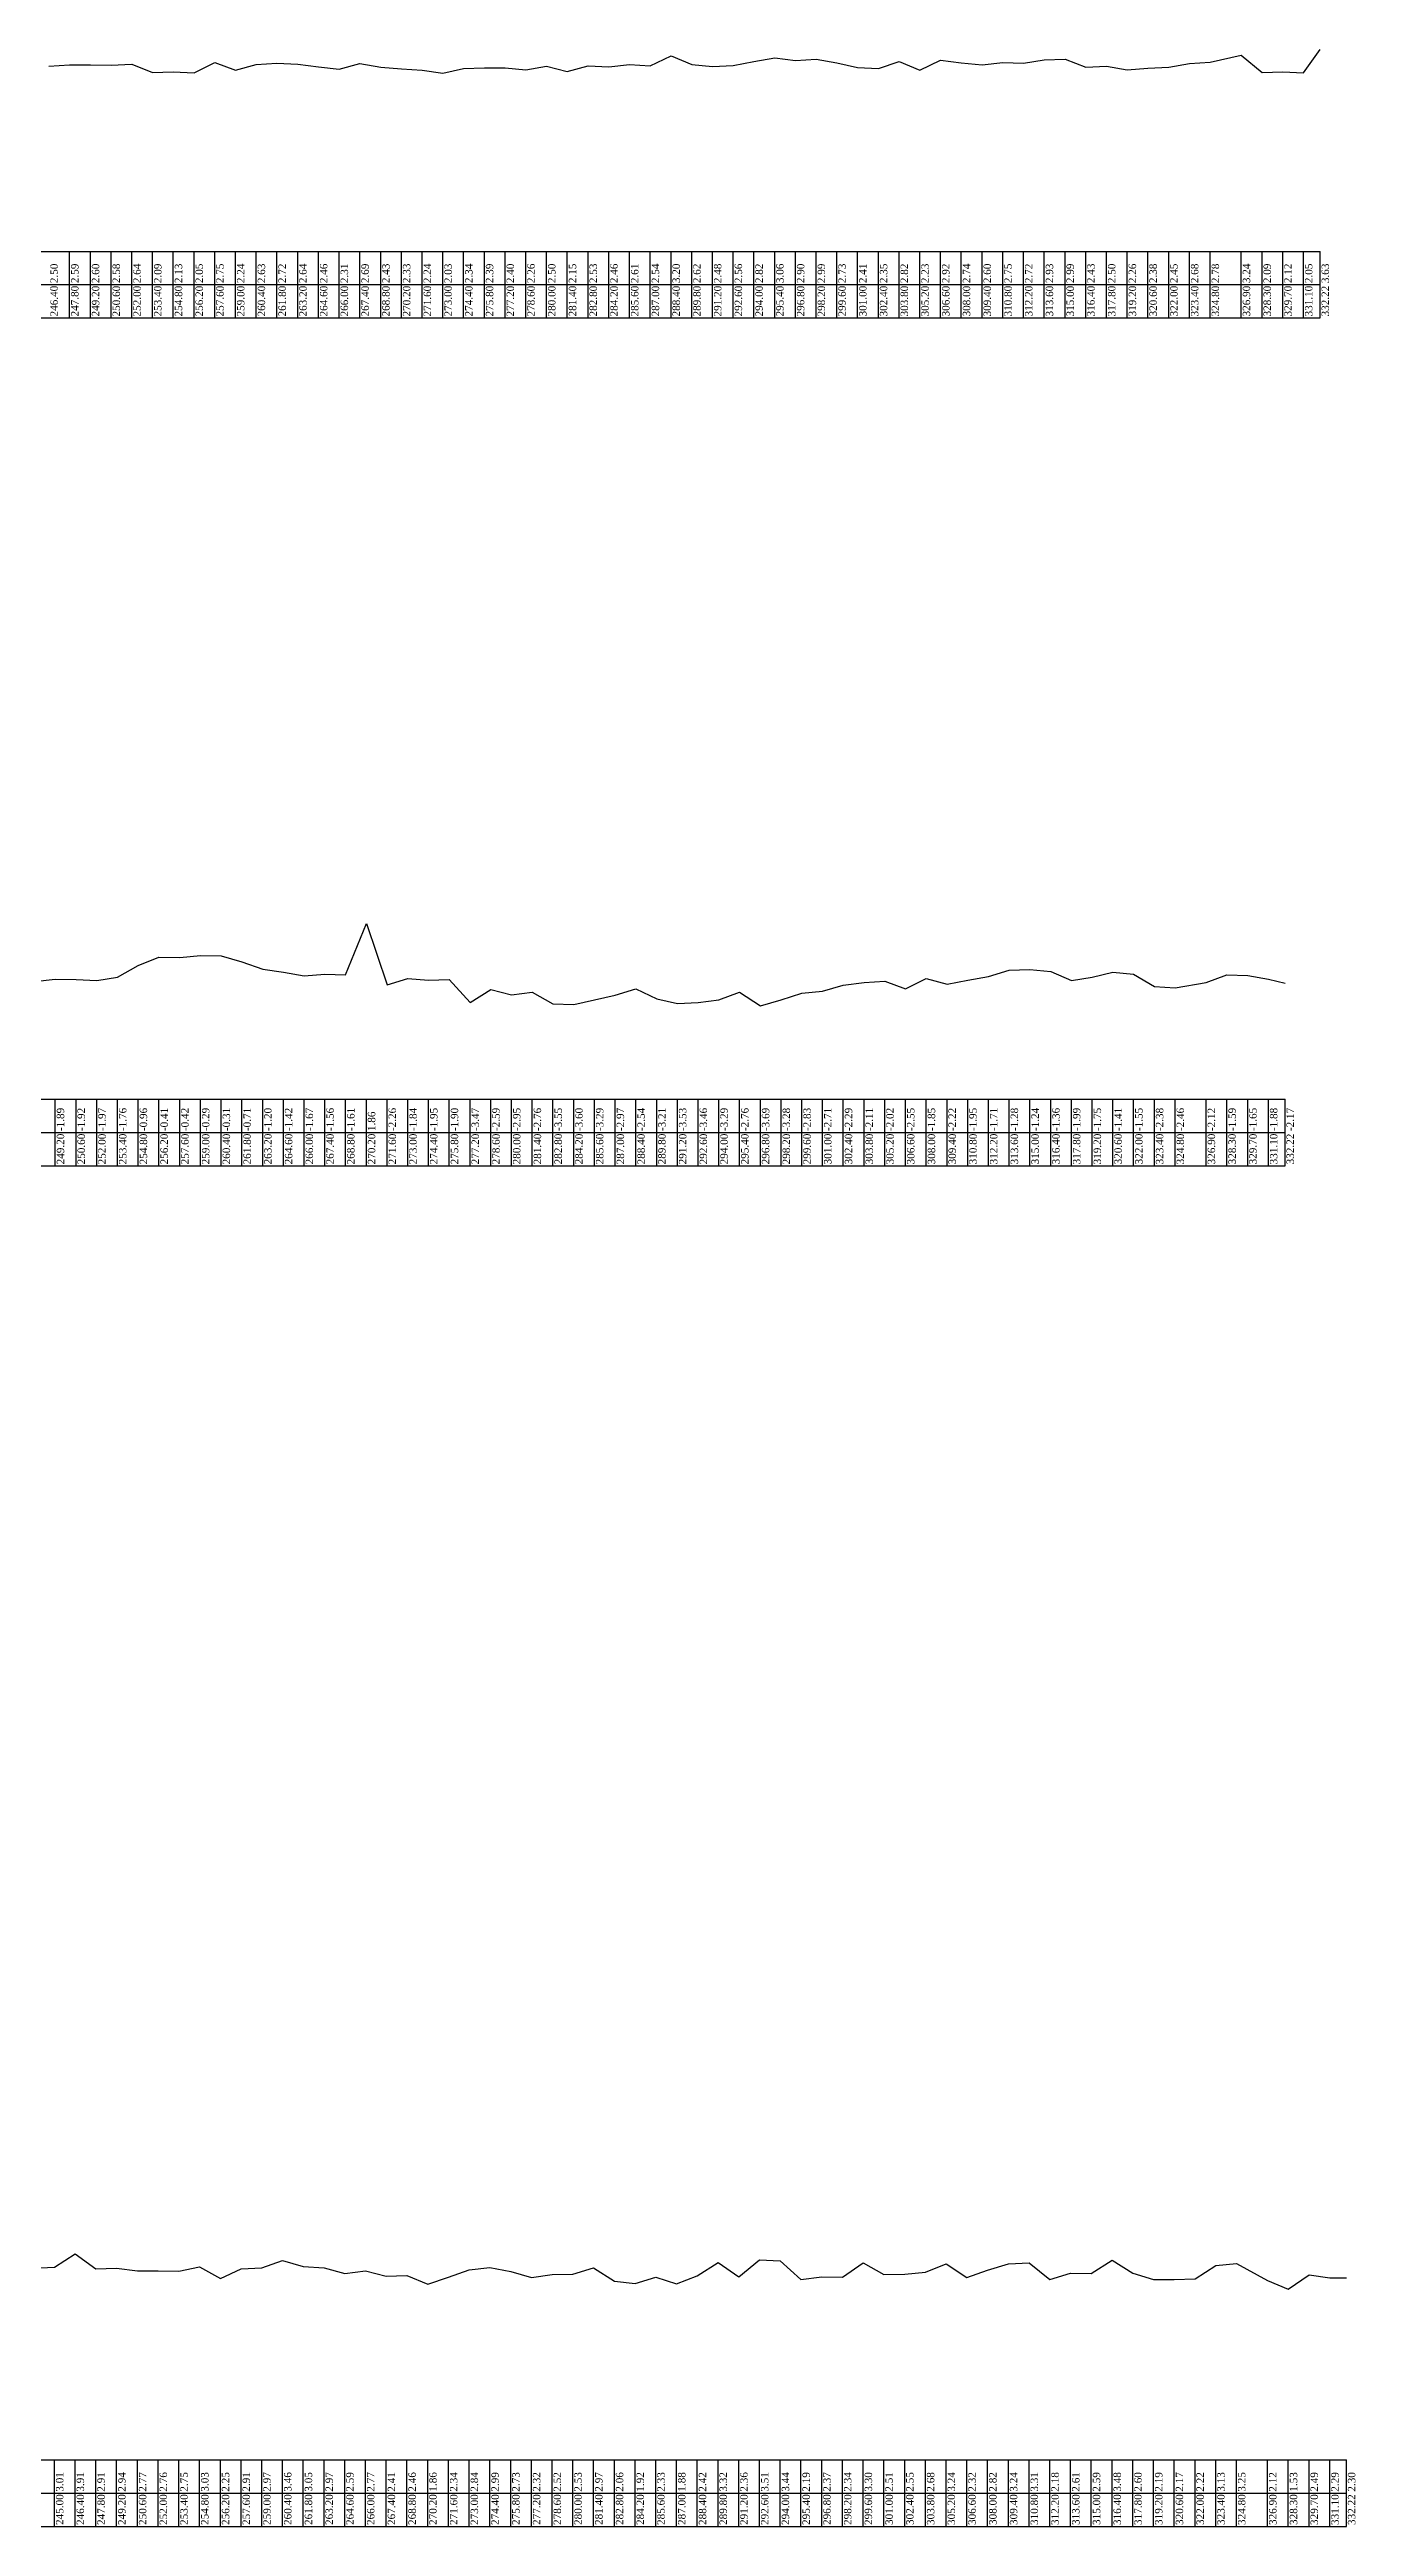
# Model space of a CAD drawing. Header units: metres. Extents: x -148477 to 168932, y -55673 to -2736.
# Drawn here: x 4963.1 to 5051.3, y -17557.7 to -17390.4 of the extents above; entities that cross this region are included whole.
import ezdxf

# ---------------------------------------------------------------- set-up
doc = ezdxf.new("R2010")
doc.units = ezdxf.units.M
doc.styles.add('liza', font='times.ttf', dxfattribs={"height": 2})

msp = doc.modelspace()

# ---------------------------------------------------------------- linework, layer by layer
at = {"color": 6, "linetype": 'Continuous', "lineweight": -3, "ltscale": 0.5}
for p, q in [((4711.668, -17404.0795), (5048.888, -17404.0795)), ((4964.468, -17408.5795), (4964.468, -17404.0795)), ((4965.868, -17408.5795), (4965.868, -17404.0795)), ((4967.268, -17408.5795), (4967.268, -17404.0795)), ((4968.668, -17408.5795), (4968.668, -17404.0795)), ((4970.068, -17408.5795), (4970.068, -17404.0795)), ((4971.468, -17408.5795), (4971.468, -17404.0795)), ((4972.868, -17408.5795), (4972.868, -17404.0795)), ((4974.268, -17408.5795), (4974.268, -17404.0795)), ((4975.668, -17408.5795), (4975.668, -17404.0795)), ((4977.068, -17408.5795), (4977.068, -17404.0795)), ((4978.468, -17408.5795), (4978.468, -17404.0795)), ((4979.868, -17408.5795), (4979.868, -17404.0795)), ((4981.268, -17408.5795), (4981.268, -17404.0795)), ((4982.668, -17408.5795), (4982.668, -17404.0795)), ((4984.068, -17408.5795), (4984.068, -17404.0795)), ((4985.468, -17408.5795), (4985.468, -17404.0795)), ((4986.868, -17408.5795), (4986.868, -17404.0795)), ((4988.268, -17408.5795), (4988.268, -17404.0795)), ((4989.668, -17408.5795), (4989.668, -17404.0795)), ((4991.068, -17408.5795), (4991.068, -17404.0795)), ((4992.468, -17408.5795), (4992.468, -17404.0795)), ((4993.868, -17408.5795), (4993.868, -17404.0795)), ((4995.268, -17408.5795), (4995.268, -17404.0795)), ((4996.668, -17408.5795), (4996.668, -17404.0795)), ((4998.068, -17408.5795), (4998.068, -17404.0795)), ((4999.468, -17408.5795), (4999.468, -17404.0795)), ((5000.868, -17408.5795), (5000.868, -17404.0795)), ((5002.268, -17408.5795), (5002.268, -17404.0795)), ((5003.668, -17408.5795), (5003.668, -17404.0795)), ((5005.068, -17408.5795), (5005.068, -17404.0795)), ((5006.468, -17408.5795), (5006.468, -17404.0795)), ((5007.868, -17408.5795), (5007.868, -17404.0795)), ((5009.268, -17408.5795), (5009.268, -17404.0795)), ((5010.668, -17408.5795), (5010.668, -17404.0795)), ((5012.068, -17408.5795), (5012.068, -17404.0795)), ((5013.468, -17408.5795), (5013.468, -17404.0795)), ((5014.868, -17408.5795), (5014.868, -17404.0795)), ((5016.268, -17408.5795), (5016.268, -17404.0795)), ((5017.668, -17408.5795), (5017.668, -17404.0795)), ((5019.068, -17408.5795), (5019.068, -17404.0795)), ((5020.468, -17408.5795), (5020.468, -17404.0795)), ((5021.868, -17408.5795), (5021.868, -17404.0795)), ((5023.268, -17408.5795), (5023.268, -17404.0795)), ((5024.668, -17408.5795), (5024.668, -17404.0795)), ((5026.068, -17408.5795), (5026.068, -17404.0795)), ((5027.468, -17408.5795), (5027.468, -17404.0795)), ((5028.868, -17408.5795), (5028.868, -17404.0795)), ((5030.268, -17408.5795), (5030.268, -17404.0795)), ((5031.668, -17408.5795), (5031.668, -17404.0795)), ((5033.068, -17408.5795), (5033.068, -17404.0795)), ((5034.468, -17408.5795), (5034.468, -17404.0795)), ((5035.868, -17408.5795), (5035.868, -17404.0795)), ((5037.268, -17408.5795), (5037.268, -17404.0795)), ((5038.668, -17408.5795), (5038.668, -17404.0795)), ((5040.068, -17408.5795), (5040.068, -17404.0795)), ((5041.468, -17408.5795), (5041.468, -17404.0795)), ((5043.568, -17408.5795), (5043.568, -17404.0795)), ((5044.968, -17408.5795), (5044.968, -17404.0795)), ((5046.368, -17408.5795), (5046.368, -17404.0795)), ((5047.768, -17408.5795), (5047.768, -17404.0795)), ((5048.888, -17408.5795), (5048.888, -17404.0795)), ((4711.668, -17406.3295), (5048.888, -17406.3295)), ((4711.668, -17408.5795), (5048.888, -17408.5795)), ((4709.3012, -17461.347), (5046.5212, -17461.347)), ((4963.5012, -17465.847), (4963.5012, -17461.347)), ((4964.9012, -17465.847), (4964.9012, -17461.347)), ((4966.3012, -17465.847), (4966.3012, -17461.347)), ((4967.7012, -17465.847), (4967.7012, -17461.347)), ((4969.1012, -17465.847), (4969.1012, -17461.347)), ((4970.5012, -17465.847), (4970.5012, -17461.347)), ((4971.9012, -17465.847), (4971.9012, -17461.347)), ((4973.3012, -17465.847), (4973.3012, -17461.347)), ((4974.7012, -17465.847), (4974.7012, -17461.347)), ((4976.1012, -17465.847), (4976.1012, -17461.347)), ((4977.5012, -17465.847), (4977.5012, -17461.347)), ((4978.9012, -17465.847), (4978.9012, -17461.347)), ((4980.3012, -17465.847), (4980.3012, -17461.347)), ((4981.7012, -17465.847), (4981.7012, -17461.347)), ((4983.1012, -17465.847), (4983.1012, -17461.347)), ((4984.5012, -17465.847), (4984.5012, -17461.347)), ((4985.9012, -17465.847), (4985.9012, -17461.347)), ((4987.3012, -17465.847), (4987.3012, -17461.347)), ((4988.7012, -17465.847), (4988.7012, -17461.347)), ((4990.1012, -17465.847), (4990.1012, -17461.347)), ((4991.5012, -17465.847), (4991.5012, -17461.347)), ((4992.9012, -17465.847), (4992.9012, -17461.347)), ((4994.3012, -17465.847), (4994.3012, -17461.347)), ((4995.7012, -17465.847), (4995.7012, -17461.347)), ((4997.1012, -17465.847), (4997.1012, -17461.347)), ((4998.5012, -17465.847), (4998.5012, -17461.347)), ((4999.9012, -17465.847), (4999.9012, -17461.347)), ((5001.3012, -17465.847), (5001.3012, -17461.347)), ((5002.7012, -17465.847), (5002.7012, -17461.347)), ((5004.1012, -17465.847), (5004.1012, -17461.347)), ((5005.5012, -17465.847), (5005.5012, -17461.347)), ((5006.9012, -17465.847), (5006.9012, -17461.347)), ((5008.3012, -17465.847), (5008.3012, -17461.347)), ((5009.7012, -17465.847), (5009.7012, -17461.347)), ((5011.1012, -17465.847), (5011.1012, -17461.347)), ((5012.5012, -17465.847), (5012.5012, -17461.347)), ((5013.9012, -17465.847), (5013.9012, -17461.347)), ((5015.3012, -17465.847), (5015.3012, -17461.347)), ((5016.7012, -17465.847), (5016.7012, -17461.347)), ((5018.1012, -17465.847), (5018.1012, -17461.347)), ((5019.5012, -17465.847), (5019.5012, -17461.347)), ((5020.9012, -17465.847), (5020.9012, -17461.347)), ((5022.3012, -17465.847), (5022.3012, -17461.347)), ((5023.7012, -17465.847), (5023.7012, -17461.347)), ((5025.1012, -17465.847), (5025.1012, -17461.347)), ((5026.5012, -17465.847), (5026.5012, -17461.347)), ((5027.9012, -17465.847), (5027.9012, -17461.347)), ((5029.3012, -17465.847), (5029.3012, -17461.347)), ((5030.7012, -17465.847), (5030.7012, -17461.347)), ((5032.1012, -17465.847), (5032.1012, -17461.347)), ((5033.5012, -17465.847), (5033.5012, -17461.347)), ((5034.9012, -17465.847), (5034.9012, -17461.347)), ((5036.3012, -17465.847), (5036.3012, -17461.347)), ((5037.7012, -17465.847), (5037.7012, -17461.347)), ((5039.1012, -17465.847), (5039.1012, -17461.347)), ((5041.2012, -17465.847), (5041.2012, -17461.347)), ((5042.6012, -17465.847), (5042.6012, -17461.347)), ((5044.0012, -17465.847), (5044.0012, -17461.347)), ((5045.4012, -17465.847), (5045.4012, -17461.347)), ((5046.5212, -17465.847), (5046.5212, -17461.347)), ((4709.3012, -17463.597), (5046.5212, -17463.597)), ((4709.3012, -17465.847), (5046.5212, -17465.847)), ((4713.4438, -17553.2383), (5050.6638, -17553.2383)), ((4963.4438, -17557.7383), (4963.4438, -17553.2383)), ((4964.8438, -17557.7383), (4964.8438, -17553.2383)), ((4966.2438, -17557.7383), (4966.2438, -17553.2383)), ((4967.6438, -17557.7383), (4967.6438, -17553.2383)), ((4969.0438, -17557.7383), (4969.0438, -17553.2383)), ((4970.4438, -17557.7383), (4970.4438, -17553.2383)), ((4971.8438, -17557.7383), (4971.8438, -17553.2383)), ((4973.2438, -17557.7383), (4973.2438, -17553.2383)), ((4974.6438, -17557.7383), (4974.6438, -17553.2383)), ((4976.0438, -17557.7383), (4976.0438, -17553.2383)), ((4977.4438, -17557.7383), (4977.4438, -17553.2383)), ((4978.8438, -17557.7383), (4978.8438, -17553.2383)), ((4980.2438, -17557.7383), (4980.2438, -17553.2383)), ((4981.6438, -17557.7383), (4981.6438, -17553.2383)), ((4983.0438, -17557.7383), (4983.0438, -17553.2383)), ((4984.4438, -17557.7383), (4984.4438, -17553.2383)), ((4985.8438, -17557.7383), (4985.8438, -17553.2383)), ((4987.2438, -17557.7383), (4987.2438, -17553.2383)), ((4988.6438, -17557.7383), (4988.6438, -17553.2383)), ((4990.0438, -17557.7383), (4990.0438, -17553.2383)), ((4991.4438, -17557.7383), (4991.4438, -17553.2383)), ((4992.8438, -17557.7383), (4992.8438, -17553.2383)), ((4994.2438, -17557.7383), (4994.2438, -17553.2383)), ((4995.6438, -17557.7383), (4995.6438, -17553.2383)), ((4997.0438, -17557.7383), (4997.0438, -17553.2383)), ((4998.4438, -17557.7383), (4998.4438, -17553.2383)), ((4999.8438, -17557.7383), (4999.8438, -17553.2383)), ((5001.2438, -17557.7383), (5001.2438, -17553.2383)), ((5002.6438, -17557.7383), (5002.6438, -17553.2383)), ((5004.0438, -17557.7383), (5004.0438, -17553.2383)), ((5005.4438, -17557.7383), (5005.4438, -17553.2383)), ((5006.8438, -17557.7383), (5006.8438, -17553.2383)), ((5008.2438, -17557.7383), (5008.2438, -17553.2383)), ((5009.6438, -17557.7383), (5009.6438, -17553.2383)), ((5011.0438, -17557.7383), (5011.0438, -17553.2383)), ((5012.4438, -17557.7383), (5012.4438, -17553.2383)), ((5013.8438, -17557.7383), (5013.8438, -17553.2383)), ((5015.2438, -17557.7383), (5015.2438, -17553.2383)), ((5016.6438, -17557.7383), (5016.6438, -17553.2383)), ((5018.0438, -17557.7383), (5018.0438, -17553.2383)), ((5019.4438, -17557.7383), (5019.4438, -17553.2383)), ((5020.8438, -17557.7383), (5020.8438, -17553.2383)), ((5022.2438, -17557.7383), (5022.2438, -17553.2383)), ((5023.6438, -17557.7383), (5023.6438, -17553.2383)), ((5025.0438, -17557.7383), (5025.0438, -17553.2383)), ((5026.4438, -17557.7383), (5026.4438, -17553.2383)), ((5027.8438, -17557.7383), (5027.8438, -17553.2383)), ((5029.2438, -17557.7383), (5029.2438, -17553.2383)), ((5030.6438, -17557.7383), (5030.6438, -17553.2383)), ((5032.0438, -17557.7383), (5032.0438, -17553.2383)), ((5033.4438, -17557.7383), (5033.4438, -17553.2383)), ((5034.8438, -17557.7383), (5034.8438, -17553.2383)), ((5036.2438, -17557.7383), (5036.2438, -17553.2383)), ((5037.6438, -17557.7383), (5037.6438, -17553.2383)), ((5039.0438, -17557.7383), (5039.0438, -17553.2383)), ((5040.4438, -17557.7383), (5040.4438, -17553.2383)), ((5041.8438, -17557.7383), (5041.8438, -17553.2383)), ((5043.2438, -17557.7383), (5043.2438, -17553.2383)), ((5045.3438, -17557.7383), (5045.3438, -17553.2383)), ((5046.7438, -17557.7383), (5046.7438, -17553.2383)), ((5048.1438, -17557.7383), (5048.1438, -17553.2383)), ((5049.5438, -17557.7383), (5049.5438, -17553.2383)), ((5050.6638, -17557.7383), (5050.6638, -17553.2383)), ((4713.4438, -17555.4883), (5050.6638, -17555.4883)), ((4713.4438, -17557.7383), (5050.6638, -17557.7383))]:
    msp.add_line(p, q, dxfattribs=at)
msp.add_lwpolyline([(4963.068, -17391.5795), (4964.468, -17391.4895), (4965.868, -17391.4795), (4967.268, -17391.4995), (4968.668, -17391.4395), (4970.068, -17391.9895), (4971.468, -17391.9495), (4972.868, -17392.0295), (4974.268, -17391.3295), (4975.668, -17391.8395), (4977.068, -17391.4495), (4978.468, -17391.3595), (4979.868, -17391.4395), (4981.268, -17391.6195), (4982.668, -17391.7695), (4984.068, -17391.3895), (4985.468, -17391.6495), (4986.868, -17391.7495), (4988.268, -17391.8445), (4989.668, -17392.0495), (4991.068, -17391.7395), (4992.468, -17391.6895), (4993.868, -17391.6795), (4995.268, -17391.8195), (4996.668, -17391.5795), (4998.068, -17391.9295), (4999.468, -17391.5495), (5000.868, -17391.6195), (5002.268, -17391.4695), (5003.668, -17391.5395), (5005.068, -17390.8795), (5006.468, -17391.4595), (5007.868, -17391.5995), (5009.268, -17391.5195), (5010.668, -17391.2595), (5012.068, -17391.0195), (5013.468, -17391.1795), (5014.868, -17391.0895), (5016.268, -17391.3495), (5017.668, -17391.6695), (5019.068, -17391.7295), (5020.468, -17391.2595), (5021.868, -17391.8495), (5023.268, -17391.1595), (5024.668, -17391.3395), (5026.068, -17391.4795), (5027.468, -17391.3295), (5028.868, -17391.3595), (5030.268, -17391.1495), (5031.668, -17391.0895), (5033.068, -17391.6495), (5034.468, -17391.5795), (5035.868, -17391.8195), (5037.268, -17391.6995), (5038.668, -17391.6295), (5040.068, -17391.3995), (5041.468, -17391.2995), (5043.568, -17390.8395), (5044.968, -17391.9895), (5046.368, -17391.9595), (5047.768, -17392.0295), (5048.888, -17390.4495)], dxfattribs=at)
at = {"color": 4, "linetype": 'Continuous', "lineweight": -3, "ltscale": 0.5}
msp.add_lwpolyline([(4962.1012, -17453.39), (4963.5012, -17453.237), (4964.9012, -17453.267), (4966.3012, -17453.322), (4967.7012, -17453.108), (4969.1012, -17452.305), (4970.5012, -17451.761), (4971.9012, -17451.767), (4973.3012, -17451.633), (4974.7012, -17451.658), (4976.1012, -17452.055), (4977.5012, -17452.549), (4978.9012, -17452.771), (4980.3012, -17453.014), (4981.7012, -17452.907), (4983.1012, -17452.952), (4984.5012, -17449.487), (4985.9012, -17453.612), (4987.3012, -17453.186), (4988.7012, -17453.297), (4990.1012, -17453.249), (4991.5012, -17454.819), (4992.9012, -17453.936), (4994.3012, -17454.297), (4995.7012, -17454.11), (4997.1012, -17454.9), (4998.5012, -17454.95), (4999.9012, -17454.639), (5001.3012, -17454.312), (5002.7012, -17453.891), (5004.1012, -17454.555), (5005.5012, -17454.882), (5006.9012, -17454.807), (5008.3012, -17454.636), (5009.7012, -17454.11), (5011.1012, -17455.038), (5012.5012, -17454.622), (5013.9012, -17454.18), (5015.3012, -17454.054), (5016.7012, -17453.64), (5018.1012, -17453.453), (5019.5012, -17453.371), (5020.9012, -17453.893), (5022.3012, -17453.194), (5023.7012, -17453.566), (5025.1012, -17453.302), (5026.5012, -17453.057), (5027.9012, -17452.629), (5029.3012, -17452.582), (5030.7012, -17452.707), (5032.1012, -17453.334), (5033.5012, -17453.101), (5034.9012, -17452.76), (5036.3012, -17452.893), (5037.7012, -17453.724), (5039.1012, -17453.811), (5041.2012, -17453.47), (5042.6012, -17452.939), (5044.0012, -17452.997), (5045.4012, -17453.228), (5046.5212, -17453.515)], dxfattribs=at)
at = {"color": 2, "linetype": 'Continuous', "lineweight": -3, "ltscale": 0.5}
msp.add_lwpolyline([(4962.0438, -17540.2983), (4963.4438, -17540.2283), (4964.8438, -17539.3283), (4966.2438, -17540.3283), (4967.6438, -17540.2983), (4969.0438, -17540.4683), (4970.4438, -17540.4783), (4971.8438, -17540.4883), (4973.2438, -17540.2083), (4974.6438, -17540.9883), (4976.0438, -17540.3283), (4977.4438, -17540.2683), (4978.8438, -17539.7783), (4980.2438, -17540.1883), (4981.6438, -17540.2683), (4983.0438, -17540.6483), (4984.4438, -17540.4683), (4985.8438, -17540.8283), (4987.2438, -17540.7783), (4988.6438, -17541.3783), (4990.0438, -17540.9033), (4991.4438, -17540.3983), (4992.8438, -17540.2483), (4994.2438, -17540.5083), (4995.6438, -17540.9183), (4997.0438, -17540.7183), (4998.4438, -17540.7083), (4999.8438, -17540.2683), (5001.2438, -17541.1783), (5002.6438, -17541.3183), (5004.0438, -17540.9083), (5005.4438, -17541.3583), (5006.8438, -17540.8183), (5008.2438, -17539.9183), (5009.6438, -17540.8783), (5011.0438, -17539.7283), (5012.4438, -17539.7983), (5013.8438, -17541.0483), (5015.2438, -17540.8683), (5016.6438, -17540.8983), (5018.0438, -17539.9383), (5019.4438, -17540.7283), (5020.8438, -17540.6883), (5022.2438, -17540.5583), (5023.6438, -17539.9983), (5025.0438, -17540.9183), (5026.4438, -17540.4183), (5027.8438, -17539.9983), (5029.2438, -17539.9283), (5030.6438, -17541.0583), (5032.0438, -17540.6283), (5033.4438, -17540.6483), (5034.8438, -17539.7583), (5036.2438, -17540.6383), (5037.6438, -17541.0483), (5039.0438, -17541.0683), (5040.4438, -17541.0183), (5041.8438, -17540.1083), (5043.2438, -17539.9883), (5045.3438, -17541.1183), (5046.7438, -17541.7083), (5048.1438, -17540.7483), (5049.5438, -17540.9483), (5050.6638, -17540.9383)], dxfattribs=at)

# ---------------------------------------------------------------- texts
at = {"color": 6, "linetype": 'Continuous', "lineweight": -3, "ltscale": 0.5, "char_height": 0.5, "width": 2.15, "attachment_point": 1, "rotation": 90, "style": 'liza'}
for s, insert in [('2.50', (4963.168, -17406.2295)), ('2.59', (4964.568, -17406.2295)), ('2.60', (4965.968, -17406.2295)), ('2.58', (4967.368, -17406.2295)), ('2.64', (4968.768, -17406.2295)), ('2.09', (4970.168, -17406.2295)), ('2.13', (4971.568, -17406.2295)), ('2.05', (4972.968, -17406.2295)), ('2.75', (4974.368, -17406.2295)), ('2.24', (4975.768, -17406.2295)), ('2.63', (4977.168, -17406.2295)), ('2.72', (4978.568, -17406.2295)), ('2.64', (4979.968, -17406.2295)), ('2.46', (4981.368, -17406.2295)), ('2.31', (4982.768, -17406.2295)), ('2.69', (4984.168, -17406.2295)), ('2.43', (4985.568, -17406.2295)), ('2.33', (4986.968, -17406.2295)), ('2.24', (4988.368, -17406.2295)), ('2.03', (4989.768, -17406.2295)), ('2.34', (4991.168, -17406.2295)), ('2.39', (4992.568, -17406.2295)), ('2.40', (4993.968, -17406.2295)), ('2.26', (4995.368, -17406.2295)), ('2.50', (4996.768, -17406.2295)), ('2.15', (4998.168, -17406.2295)), ('2.53', (4999.568, -17406.2295)), ('2.46', (5000.968, -17406.2295)), ('2.61', (5002.368, -17406.2295)), ('2.54', (5003.768, -17406.2295)), ('3.20', (5005.168, -17406.2295)), ('2.62', (5006.568, -17406.2295)), ('2.48', (5007.968, -17406.2295)), ('2.56', (5009.368, -17406.2295)), ('2.82', (5010.768, -17406.2295)), ('3.06', (5012.168, -17406.2295)), ('2.90', (5013.568, -17406.2295)), ('2.99', (5014.968, -17406.2295)), ('2.73', (5016.368, -17406.2295)), ('2.41', (5017.768, -17406.2295)), ('2.35', (5019.168, -17406.2295)), ('2.82', (5020.568, -17406.2295)), ('2.23', (5021.968, -17406.2295)), ('2.92', (5023.368, -17406.2295)), ('2.74', (5024.768, -17406.2295)), ('2.60', (5026.168, -17406.2295)), ('2.75', (5027.568, -17406.2295)), ('2.72', (5028.968, -17406.2295)), ('2.93', (5030.368, -17406.2295)), ('2.99', (5031.768, -17406.2295)), ('2.43', (5033.168, -17406.2295)), ('2.50', (5034.568, -17406.2295)), ('2.26', (5035.968, -17406.2295)), ('2.38', (5037.368, -17406.2295)), ('2.45', (5038.768, -17406.2295)), ('2.68', (5040.168, -17406.2295)), ('2.78', (5041.568, -17406.2295)), ('3.24', (5043.668, -17406.2295)), ('2.09', (5045.068, -17406.2295)), ('2.12', (5046.468, -17406.2295)), ('2.05', (5047.868, -17406.2295)), ('3.63', (5048.988, -17406.2295)), ('246.40', (4963.168, -17408.4795)), ('247.80', (4964.568, -17408.4795)), ('249.20', (4965.968, -17408.4795)), ('250.60', (4967.368, -17408.4795)), ('252.00', (4968.768, -17408.4795)), ('253.40', (4970.168, -17408.4795)), ('254.80', (4971.568, -17408.4795)), ('256.20', (4972.968, -17408.4795)), ('257.60', (4974.368, -17408.4795)), ('259.00', (4975.768, -17408.4795)), ('260.40', (4977.168, -17408.4795)), ('261.80', (4978.568, -17408.4795)), ('263.20', (4979.968, -17408.4795)), ('264.60', (4981.368, -17408.4795)), ('266.00', (4982.768, -17408.4795)), ('267.40', (4984.168, -17408.4795)), ('268.80', (4985.568, -17408.4795)), ('270.20', (4986.968, -17408.4795)), ('271.60', (4988.368, -17408.4795)), ('273.00', (4989.768, -17408.4795)), ('274.40', (4991.168, -17408.4795)), ('275.80', (4992.568, -17408.4795)), ('277.20', (4993.968, -17408.4795)), ('278.60', (4995.368, -17408.4795)), ('280.00', (4996.768, -17408.4795)), ('281.40', (4998.168, -17408.4795)), ('282.80', (4999.568, -17408.4795)), ('284.20', (5000.968, -17408.4795)), ('285.60', (5002.368, -17408.4795)), ('287.00', (5003.768, -17408.4795)), ('288.40', (5005.168, -17408.4795)), ('289.80', (5006.568, -17408.4795)), ('291.20', (5007.968, -17408.4795)), ('292.60', (5009.368, -17408.4795)), ('294.00', (5010.768, -17408.4795)), ('295.40', (5012.168, -17408.4795)), ('296.80', (5013.568, -17408.4795)), ('298.20', (5014.968, -17408.4795)), ('299.60', (5016.368, -17408.4795)), ('301.00', (5017.768, -17408.4795)), ('302.40', (5019.168, -17408.4795)), ('303.80', (5020.568, -17408.4795)), ('305.20', (5021.968, -17408.4795)), ('306.60', (5023.368, -17408.4795)), ('308.00', (5024.768, -17408.4795)), ('309.40', (5026.168, -17408.4795)), ('310.80', (5027.568, -17408.4795)), ('312.20', (5028.968, -17408.4795)), ('313.60', (5030.368, -17408.4795)), ('315.00', (5031.768, -17408.4795)), ('316.40', (5033.168, -17408.4795)), ('317.80', (5034.568, -17408.4795)), ('319.20', (5035.968, -17408.4795)), ('320.60', (5037.368, -17408.4795)), ('322.00', (5038.768, -17408.4795)), ('323.40', (5040.168, -17408.4795)), ('324.80', (5041.568, -17408.4795)), ('326.90', (5043.668, -17408.4795)), ('328.30', (5045.068, -17408.4795)), ('329.70', (5046.468, -17408.4795)), ('331.10', (5047.868, -17408.4795)), ('332.22', (5048.988, -17408.4795)), ('-1.89', (4963.6012, -17463.497)), ('-1.92', (4965.0012, -17463.497)), ('-1.97', (4966.4012, -17463.497)), ('-1.76', (4967.8012, -17463.497)), ('-0.96', (4969.2012, -17463.497)), ('-0.41', (4970.6012, -17463.497)), ('-0.42', (4972.0012, -17463.497)), ('-0.29', (4973.4012, -17463.497)), ('-0.31', (4974.8012, -17463.497)), ('-0.71', (4976.2012, -17463.497)), ('-1.20', (4977.6012, -17463.497)), ('-1.42', (4979.0012, -17463.497)), ('-1.67', (4980.4012, -17463.497)), ('-1.56', (4981.8012, -17463.497)), ('-1.61', (4983.2012, -17463.497)), ('1.86', (4984.6012, -17463.497)), ('-2.26', (4986.0012, -17463.497)), ('-1.84', (4987.4012, -17463.497)), ('-1.95', (4988.8012, -17463.497)), ('-1.90', (4990.2012, -17463.497)), ('-3.47', (4991.6012, -17463.497)), ('-2.59', (4993.0012, -17463.497)), ('-2.95', (4994.4012, -17463.497)), ('-2.76', (4995.8012, -17463.497)), ('-3.55', (4997.2012, -17463.497)), ('-3.60', (4998.6012, -17463.497)), ('-3.29', (5000.0012, -17463.497)), ('-2.97', (5001.4012, -17463.497)), ('-2.54', (5002.8012, -17463.497)), ('-3.21', (5004.2012, -17463.497)), ('-3.53', (5005.6012, -17463.497)), ('-3.46', (5007.0012, -17463.497)), ('-3.29', (5008.4012, -17463.497)), ('-2.76', (5009.8012, -17463.497)), ('-3.69', (5011.2012, -17463.497)), ('-3.28', (5012.6012, -17463.497)), ('-2.83', (5014.0012, -17463.497)), ('-2.71', (5015.4012, -17463.497)), ('-2.29', (5016.8012, -17463.497)), ('-2.11', (5018.2012, -17463.497)), ('-2.02', (5019.6012, -17463.497)), ('-2.55', (5021.0012, -17463.497)), ('-1.85', (5022.4012, -17463.497)), ('-2.22', (5023.8012, -17463.497)), ('-1.95', (5025.2012, -17463.497)), ('-1.71', (5026.6012, -17463.497)), ('-1.28', (5028.0012, -17463.497)), ('-1.24', (5029.4012, -17463.497)), ('-1.36', (5030.8012, -17463.497)), ('-1.99', (5032.2012, -17463.497)), ('-1.75', (5033.6012, -17463.497)), ('-1.41', (5035.0012, -17463.497)), ('-1.55', (5036.4012, -17463.497)), ('-2.38', (5037.8012, -17463.497)), ('-2.46', (5039.2012, -17463.497)), ('-2.12', (5041.3012, -17463.497)), ('-1.59', (5042.7012, -17463.497)), ('-1.65', (5044.1012, -17463.497)), ('-1.88', (5045.5012, -17463.497)), ('-2.17', (5046.6212, -17463.497)), ('249.20', (4963.6012, -17465.747)), ('250.60', (4965.0012, -17465.747)), ('252.00', (4966.4012, -17465.747)), ('253.40', (4967.8012, -17465.747)), ('254.80', (4969.2012, -17465.747)), ('256.20', (4970.6012, -17465.747)), ('257.60', (4972.0012, -17465.747)), ('259.00', (4973.4012, -17465.747)), ('260.40', (4974.8012, -17465.747)), ('261.80', (4976.2012, -17465.747)), ('263.20', (4977.6012, -17465.747)), ('264.60', (4979.0012, -17465.747)), ('266.00', (4980.4012, -17465.747)), ('267.40', (4981.8012, -17465.747)), ('268.80', (4983.2012, -17465.747)), ('270.20', (4984.6012, -17465.747)), ('271.60', (4986.0012, -17465.747)), ('273.00', (4987.4012, -17465.747)), ('274.40', (4988.8012, -17465.747)), ('275.80', (4990.2012, -17465.747)), ('277.20', (4991.6012, -17465.747)), ('278.60', (4993.0012, -17465.747)), ('280.00', (4994.4012, -17465.747)), ('281.40', (4995.8012, -17465.747)), ('282.80', (4997.2012, -17465.747)), ('284.20', (4998.6012, -17465.747)), ('285.60', (5000.0012, -17465.747)), ('287.00', (5001.4012, -17465.747)), ('288.40', (5002.8012, -17465.747)), ('289.80', (5004.2012, -17465.747)), ('291.20', (5005.6012, -17465.747)), ('292.60', (5007.0012, -17465.747)), ('294.00', (5008.4012, -17465.747)), ('295.40', (5009.8012, -17465.747)), ('296.80', (5011.2012, -17465.747)), ('298.20', (5012.6012, -17465.747)), ('299.60', (5014.0012, -17465.747)), ('301.00', (5015.4012, -17465.747)), ('302.40', (5016.8012, -17465.747)), ('303.80', (5018.2012, -17465.747)), ('305.20', (5019.6012, -17465.747)), ('306.60', (5021.0012, -17465.747)), ('308.00', (5022.4012, -17465.747)), ('309.40', (5023.8012, -17465.747)), ('310.80', (5025.2012, -17465.747)), ('312.20', (5026.6012, -17465.747)), ('313.60', (5028.0012, -17465.747)), ('315.00', (5029.4012, -17465.747)), ('316.40', (5030.8012, -17465.747)), ('317.80', (5032.2012, -17465.747)), ('319.20', (5033.6012, -17465.747)), ('320.60', (5035.0012, -17465.747)), ('322.00', (5036.4012, -17465.747)), ('323.40', (5037.8012, -17465.747)), ('324.80', (5039.2012, -17465.747)), ('326.90', (5041.3012, -17465.747)), ('328.30', (5042.7012, -17465.747)), ('329.70', (5044.1012, -17465.747)), ('331.10', (5045.5012, -17465.747)), ('332.22', (5046.6212, -17465.747)), ('3.01', (4963.5438, -17555.3883)), ('3.91', (4964.9438, -17555.3883)), ('2.91', (4966.3438, -17555.3883)), ('2.94', (4967.7438, -17555.3883)), ('2.77', (4969.1438, -17555.3883)), ('2.76', (4970.5438, -17555.3883)), ('2.75', (4971.9438, -17555.3883)), ('3.03', (4973.3438, -17555.3883)), ('2.25', (4974.7438, -17555.3883)), ('2.91', (4976.1438, -17555.3883)), ('2.97', (4977.5438, -17555.3883)), ('3.46', (4978.9438, -17555.3883)), ('3.05', (4980.3438, -17555.3883)), ('2.97', (4981.7438, -17555.3883)), ('2.59', (4983.1438, -17555.3883)), ('2.77', (4984.5438, -17555.3883)), ('2.41', (4985.9438, -17555.3883)), ('2.46', (4987.3438, -17555.3883)), ('1.86', (4988.7438, -17555.3883)), ('2.34', (4990.1438, -17555.3883)), ('2.84', (4991.5438, -17555.3883)), ('2.99', (4992.9438, -17555.3883)), ('2.73', (4994.3438, -17555.3883)), ('2.32', (4995.7438, -17555.3883)), ('2.52', (4997.1438, -17555.3883)), ('2.53', (4998.5438, -17555.3883)), ('2.97', (4999.9438, -17555.3883)), ('2.06', (5001.3438, -17555.3883)), ('1.92', (5002.7438, -17555.3883)), ('2.33', (5004.1438, -17555.3883)), ('1.88', (5005.5438, -17555.3883)), ('2.42', (5006.9438, -17555.3883)), ('3.32', (5008.3438, -17555.3883)), ('2.36', (5009.7438, -17555.3883)), ('3.51', (5011.1438, -17555.3883)), ('3.44', (5012.5438, -17555.3883)), ('2.19', (5013.9438, -17555.3883)), ('2.37', (5015.3438, -17555.3883)), ('2.34', (5016.7438, -17555.3883)), ('3.30', (5018.1438, -17555.3883)), ('2.51', (5019.5438, -17555.3883)), ('2.55', (5020.9438, -17555.3883)), ('2.68', (5022.3438, -17555.3883)), ('3.24', (5023.7438, -17555.3883)), ('2.32', (5025.1438, -17555.3883)), ('2.82', (5026.5438, -17555.3883)), ('3.24', (5027.9438, -17555.3883)), ('3.31', (5029.3438, -17555.3883)), ('2.18', (5030.7438, -17555.3883)), ('2.61', (5032.1438, -17555.3883)), ('2.59', (5033.5438, -17555.3883)), ('3.48', (5034.9438, -17555.3883)), ('2.60', (5036.3438, -17555.3883)), ('2.19', (5037.7438, -17555.3883)), ('2.17', (5039.1438, -17555.3883)), ('2.22', (5040.5438, -17555.3883)), ('3.13', (5041.9438, -17555.3883)), ('3.25', (5043.3438, -17555.3883)), ('2.12', (5045.4438, -17555.3883)), ('1.53', (5046.8438, -17555.3883)), ('2.49', (5048.2438, -17555.3883)), ('2.29', (5049.6438, -17555.3883)), ('2.30', (5050.7638, -17555.3883)), ('245.00', (4963.5438, -17557.6383)), ('246.40', (4964.9438, -17557.6383)), ('247.80', (4966.3438, -17557.6383)), ('249.20', (4967.7438, -17557.6383)), ('250.60', (4969.1438, -17557.6383)), ('252.00', (4970.5438, -17557.6383)), ('253.40', (4971.9438, -17557.6383)), ('254.80', (4973.3438, -17557.6383)), ('256.20', (4974.7438, -17557.6383)), ('257.60', (4976.1438, -17557.6383)), ('259.00', (4977.5438, -17557.6383)), ('260.40', (4978.9438, -17557.6383)), ('261.80', (4980.3438, -17557.6383)), ('263.20', (4981.7438, -17557.6383)), ('264.60', (4983.1438, -17557.6383)), ('266.00', (4984.5438, -17557.6383)), ('267.40', (4985.9438, -17557.6383)), ('268.80', (4987.3438, -17557.6383)), ('270.20', (4988.7438, -17557.6383)), ('271.60', (4990.1438, -17557.6383)), ('273.00', (4991.5438, -17557.6383)), ('274.40', (4992.9438, -17557.6383)), ('275.80', (4994.3438, -17557.6383)), ('277.20', (4995.7438, -17557.6383)), ('278.60', (4997.1438, -17557.6383)), ('280.00', (4998.5438, -17557.6383)), ('281.40', (4999.9438, -17557.6383)), ('282.80', (5001.3438, -17557.6383)), ('284.20', (5002.7438, -17557.6383)), ('285.60', (5004.1438, -17557.6383)), ('287.00', (5005.5438, -17557.6383)), ('288.40', (5006.9438, -17557.6383)), ('289.80', (5008.3438, -17557.6383)), ('291.20', (5009.7438, -17557.6383)), ('292.60', (5011.1438, -17557.6383)), ('294.00', (5012.5438, -17557.6383)), ('295.40', (5013.9438, -17557.6383)), ('296.80', (5015.3438, -17557.6383)), ('298.20', (5016.7438, -17557.6383)), ('299.60', (5018.1438, -17557.6383)), ('301.00', (5019.5438, -17557.6383)), ('302.40', (5020.9438, -17557.6383)), ('303.80', (5022.3438, -17557.6383)), ('305.20', (5023.7438, -17557.6383)), ('306.60', (5025.1438, -17557.6383)), ('308.00', (5026.5438, -17557.6383)), ('309.40', (5027.9438, -17557.6383)), ('310.80', (5029.3438, -17557.6383)), ('312.20', (5030.7438, -17557.6383)), ('313.60', (5032.1438, -17557.6383)), ('315.00', (5033.5438, -17557.6383)), ('316.40', (5034.9438, -17557.6383)), ('317.80', (5036.3438, -17557.6383)), ('319.20', (5037.7438, -17557.6383)), ('320.60', (5039.1438, -17557.6383)), ('322.00', (5040.5438, -17557.6383)), ('323.40', (5041.9438, -17557.6383)), ('324.80', (5043.3438, -17557.6383)), ('326.90', (5045.4438, -17557.6383)), ('328.30', (5046.8438, -17557.6383)), ('329.70', (5048.2438, -17557.6383)), ('331.10', (5049.6438, -17557.6383)), ('332.22', (5050.7638, -17557.6383))]:
    msp.add_mtext(s, dxfattribs=dict(at, insert=insert))

doc.saveas('drawing.dxf')
